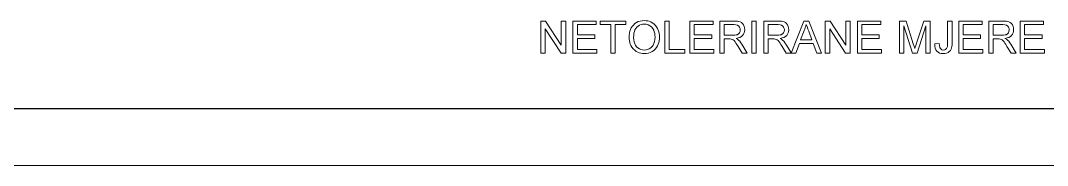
# Model space of a CAD drawing. Extents: x 0 to 594, y 0 to 575.
# Drawn here: x 202.3 to 330.1, y 0 to 18 of the extents above; entities that cross this region are included whole.
import ezdxf

# ---------------------------------------------------------------- set-up
doc = ezdxf.new("R2010")
doc.units = 0

msp = doc.modelspace()

# ---------------------------------------------------------------- linework, layer by layer
at = {"color": 7, "lineweight": 30}
msp.add_line((28.29, 7.07), (586.93, 7.07), dxfattribs=at)
at = {"color": 7, "lineweight": 13}
msp.add_line((0, 0), (594, 0), dxfattribs=at)
for points in [[(267.04, 13.96), (267.04, 17.96), (267.63, 17.96), (269.6, 14.94), (269.6, 17.96), (270.15, 17.96), (270.15, 13.96), (269.56, 13.96), (267.6, 16.98), (267.6, 13.96)], [(271.04, 13.96), (271.04, 17.96), (273.93, 17.96), (273.93, 17.52), (271.6, 17.52), (271.6, 16.24), (273.76, 16.24), (273.76, 15.79), (271.6, 15.79), (271.6, 14.4), (274.04, 14.4), (274.04, 13.96)], [(275.76, 13.96), (275.76, 17.52), (274.43, 17.52), (274.43, 17.96), (277.65, 17.96), (277.65, 17.52), (276.32, 17.52), (276.32, 13.96)], [(278.04, 15.91), (278.05, 16.18), (278.08, 16.44), (278.14, 16.68), (278.21, 16.9), (278.31, 17.1), (278.43, 17.29), (278.57, 17.46), (278.75, 17.63), (278.95, 17.77), (279.17, 17.88), (279.41, 17.95), (279.66, 18), (279.93, 18.02), (280.15, 18), (280.35, 17.97), (280.55, 17.92), (280.74, 17.85), (280.92, 17.75), (281.12, 17.61), (281.3, 17.44), (281.46, 17.24), (281.59, 17.02), (281.67, 16.83), (281.73, 16.62), (281.78, 16.41), (281.81, 16.19), (281.82, 15.95), (281.81, 15.72), (281.78, 15.49), (281.73, 15.27), (281.66, 15.07), (281.57, 14.87), (281.44, 14.65), (281.28, 14.45), (281.1, 14.29), (280.89, 14.15), (280.66, 14.04), (280.43, 13.97), (280.18, 13.92), (279.93, 13.9), (279.71, 13.91), (279.5, 13.95), (279.3, 14), (279.11, 14.08), (278.93, 14.17), (278.73, 14.32), (278.55, 14.5), (278.39, 14.69), (278.27, 14.91), (278.18, 15.1), (278.12, 15.3), (278.08, 15.5), (278.05, 15.7)], [(282.48, 13.96), (282.48, 17.96), (283.04, 17.96), (283.04, 14.4), (284.98, 14.4), (284.98, 13.96)], [(285.6, 13.96), (285.6, 17.96), (288.48, 17.96), (288.48, 17.52), (286.15, 17.52), (286.15, 16.24), (288.32, 16.24), (288.32, 15.79), (286.15, 15.79), (286.15, 14.4), (288.6, 14.4), (288.6, 13.96)], [(289.32, 13.96), (289.32, 17.96), (291.07, 17.96), (291.31, 17.95), (291.52, 17.93), (291.7, 17.9), (291.84, 17.85), (292.01, 17.76), (292.15, 17.64), (292.27, 17.47), (292.36, 17.29), (292.41, 17.09), (292.43, 16.87), (292.41, 16.67), (292.36, 16.48), (292.28, 16.31), (292.16, 16.16), (292.01, 16.03), (291.83, 15.92), (291.61, 15.85), (291.35, 15.79), (291.53, 15.69), (291.66, 15.59), (291.8, 15.44), (291.94, 15.26), (292.08, 15.06), (292.74, 13.96), (292.1, 13.96), (291.6, 14.8), (291.46, 15.02), (291.34, 15.21), (291.23, 15.35), (291.1, 15.52), (290.97, 15.62), (290.86, 15.68), (290.74, 15.72), (290.63, 15.73), (290.46, 15.74), (289.87, 15.74), (289.87, 13.96)], [(293.3, 13.96), (293.3, 17.96), (293.86, 17.96), (293.86, 13.96)], [(294.8, 13.96), (294.8, 17.96), (296.55, 17.96), (296.79, 17.95), (297, 17.93), (297.18, 17.9), (297.33, 17.85), (297.49, 17.76), (297.63, 17.64), (297.75, 17.47), (297.84, 17.29), (297.89, 17.09), (297.91, 16.87), (297.89, 16.67), (297.85, 16.48), (297.76, 16.31), (297.65, 16.16), (297.5, 16.03), (297.31, 15.92), (297.09, 15.85), (296.83, 15.79), (297.01, 15.69), (297.14, 15.59), (297.29, 15.44), (297.43, 15.26), (297.56, 15.06), (298.23, 13.96), (297.59, 13.96), (297.08, 14.8), (296.94, 15.02), (296.82, 15.21), (296.71, 15.35), (296.58, 15.52), (296.46, 15.62), (296.34, 15.68), (296.23, 15.72), (296.11, 15.73), (295.94, 15.74), (295.36, 15.74), (295.36, 13.96)], [(298.2, 13.96), (299.78, 17.96), (300.39, 17.96), (301.98, 13.96), (301.39, 13.96), (300.95, 15.18), (299.23, 15.18), (298.78, 13.96)], [(302.46, 13.96), (302.46, 17.96), (303.05, 17.96), (305.01, 14.94), (305.01, 17.96), (305.57, 17.96), (305.57, 13.96), (304.98, 13.96), (303.01, 16.98), (303.01, 13.96)], [(306.46, 13.96), (306.46, 17.96), (309.35, 17.96), (309.35, 17.52), (307.01, 17.52), (307.01, 16.24), (309.18, 16.24), (309.18, 15.79), (307.01, 15.79), (307.01, 14.4), (309.46, 14.4), (309.46, 13.96)], [(311.68, 13.96), (311.68, 17.96), (312.51, 17.96), (313.41, 15.14), (313.49, 14.9), (313.55, 14.71), (313.6, 14.55), (313.65, 14.72), (313.71, 14.93), (313.8, 15.19), (314.7, 17.96), (315.51, 17.96), (315.51, 13.96), (314.96, 13.96), (314.96, 17.35), (313.87, 13.96), (313.32, 13.96), (312.24, 17.35), (312.24, 13.96)], [(316.07, 15.12), (316.62, 15.18), (316.65, 14.9), (316.7, 14.68), (316.78, 14.53), (316.94, 14.39), (317.15, 14.35), (317.32, 14.37), (317.46, 14.44), (317.56, 14.55), (317.63, 14.69), (317.66, 14.81), (317.68, 14.98), (317.68, 15.19), (317.68, 17.96), (318.24, 17.96), (318.24, 15.24), (318.23, 15.01), (318.21, 14.8), (318.17, 14.62), (318.12, 14.47), (318.02, 14.3), (317.89, 14.16), (317.74, 14.05), (317.55, 13.97), (317.35, 13.92), (317.13, 13.9), (316.88, 13.92), (316.67, 13.98), (316.49, 14.08), (316.33, 14.21), (316.21, 14.38), (316.13, 14.59), (316.08, 14.83)], [(319.07, 13.96), (319.07, 17.96), (321.96, 17.96), (321.96, 17.52), (319.62, 17.52), (319.62, 16.24), (321.79, 16.24), (321.79, 15.79), (319.62, 15.79), (319.62, 14.4), (322.07, 14.4), (322.07, 13.96)], [(322.79, 13.96), (322.79, 17.96), (324.54, 17.96), (324.78, 17.95), (324.99, 17.93), (325.17, 17.9), (325.32, 17.85), (325.48, 17.76), (325.63, 17.64), (325.74, 17.47), (325.83, 17.29), (325.88, 17.09), (325.9, 16.87), (325.89, 16.67), (325.84, 16.48), (325.75, 16.31), (325.64, 16.16), (325.49, 16.03), (325.3, 15.92), (325.08, 15.85), (324.82, 15.79), (325, 15.69), (325.13, 15.59), (325.28, 15.44), (325.42, 15.26), (325.55, 15.06), (326.22, 13.96), (325.58, 13.96), (325.07, 14.8), (324.93, 15.02), (324.81, 15.21), (324.71, 15.35), (324.57, 15.52), (324.45, 15.62), (324.33, 15.68), (324.22, 15.72), (324.1, 15.73), (323.93, 15.74), (323.35, 15.74), (323.35, 13.96)], [(326.72, 13.96), (326.72, 17.96), (329.61, 17.96), (329.61, 17.52), (327.27, 17.52), (327.27, 16.24), (329.44, 16.24), (329.44, 15.79), (327.27, 15.79), (327.27, 14.4), (329.72, 14.4), (329.72, 13.96)], [(278.6, 15.9), (278.61, 15.62), (278.66, 15.37), (278.73, 15.14), (278.84, 14.94), (278.97, 14.76), (279.13, 14.61), (279.31, 14.5), (279.5, 14.41), (279.7, 14.36), (279.93, 14.35), (280.15, 14.37), (280.36, 14.42), (280.55, 14.5), (280.73, 14.62), (280.89, 14.77), (281.02, 14.95), (281.13, 15.16), (281.2, 15.4), (281.25, 15.66), (281.26, 15.96), (281.25, 16.19), (281.22, 16.41), (281.17, 16.62), (281.1, 16.81), (280.98, 17.03), (280.82, 17.22), (280.63, 17.37), (280.42, 17.48), (280.18, 17.55), (279.93, 17.57), (279.72, 17.56), (279.52, 17.51), (279.33, 17.43), (279.16, 17.32), (278.99, 17.19), (278.87, 17.04), (278.77, 16.87), (278.69, 16.67), (278.64, 16.44), (278.61, 16.19)], [(289.87, 16.18), (290.96, 16.18), (291.18, 16.19), (291.35, 16.22), (291.5, 16.26), (291.66, 16.36), (291.78, 16.5), (291.85, 16.67), (291.87, 16.86), (291.85, 17.04), (291.79, 17.2), (291.68, 17.33), (291.53, 17.43), (291.33, 17.49), (291.09, 17.52), (289.87, 17.52)], [(295.36, 16.18), (296.45, 16.18), (296.66, 16.19), (296.84, 16.22), (296.98, 16.26), (297.14, 16.36), (297.26, 16.5), (297.33, 16.67), (297.36, 16.86), (297.33, 17.04), (297.27, 17.2), (297.17, 17.33), (297.02, 17.43), (296.82, 17.49), (296.57, 17.52), (295.36, 17.52)], [(299.39, 15.63), (300.78, 15.63), (300.39, 16.71), (300.3, 16.94), (300.22, 17.16), (300.15, 17.35), (300.09, 17.52), (300.02, 17.33), (299.95, 17.15), (299.89, 16.96), (299.82, 16.77)], [(323.35, 16.18), (324.44, 16.18), (324.65, 16.19), (324.83, 16.22), (324.97, 16.26), (325.13, 16.36), (325.25, 16.5), (325.32, 16.67), (325.35, 16.86), (325.33, 17.04), (325.26, 17.2), (325.16, 17.33), (325.01, 17.43), (324.81, 17.49), (324.56, 17.52), (323.35, 17.52)]]:
    msp.add_lwpolyline(points, close=True, dxfattribs=at)

doc.saveas('drawing.dxf')
